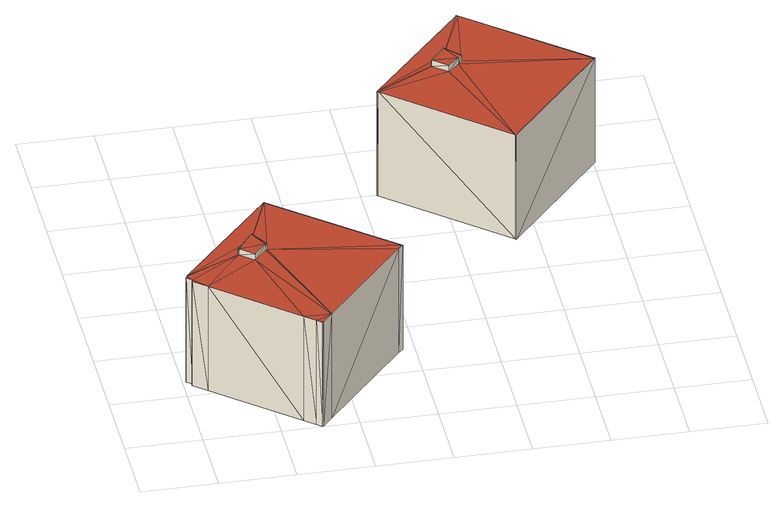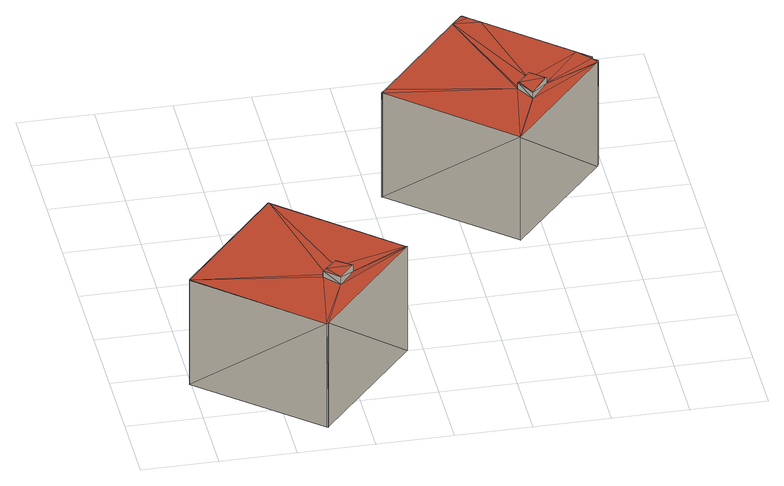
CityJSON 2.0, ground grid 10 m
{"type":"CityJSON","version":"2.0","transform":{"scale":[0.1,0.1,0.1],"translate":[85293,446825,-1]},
"CityObjects":{
"building1":{"type":"Building","attributes":{"dak_type":"multiple horizontal","data_area":781.53,"data_coverage":0.976,"geconstateerd":false,"gid":17144598,"h_dak_50p":15.17,"h_dak_70p":15.2,"h_dak_max":16.34,"h_dak_min":0.206,"h_maaiveld":-0.441,"kas_warenhuis":false,"lod11_replace":false,"ondergronds_type":"above ground","oorspronkelijkbouwjaar":2007,"pw_actueel":"yes","pw_bron":"ahn3","reconstructie_methode":"tudelft3d-geoflow","reconstruction_skipped":false,"rmse_lod12":0.92,"rmse_lod13":0.919,"rmse_lod22":0.907,"rn":1,"status":"Pand in gebruik","t_run":1057.49,"val3dity_codes_lod12":"[]","val3dity_codes_lod13":"[]","val3dity_codes_lod22":"[]"},"children":["building1-1","building1-2"]},
"building1-1":{"type":"BuildingPart","parents":["building1"],"geometry":[{"type":"Solid","lod":"2.2","boundaries":[[[[0,1,2]],[[3,2,1]],[[4,5,3]],[[3,1,4]],[[6,4,1]],[[7,4,6]],[[4,8,5]],[[6,1,9]],[[10,11,12]],[[12,13,10]],[[7,6,14]],[[14,15,7]],[[16,5,17]],[[8,17,5]],[[8,4,17]],[[18,17,4]],[[3,5,19]],[[16,19,5]],[[0,20,21]],[[21,1,0]],[[4,7,15]],[[15,18,4]],[[2,3,22]],[[19,22,3]],[[23,24,25]],[[26,25,24]],[[10,24,23]],[[23,11,10]],[[0,2,20]],[[22,20,2]],[[6,9,14]],[[27,14,9]],[[25,26,28]],[[29,28,26]],[[29,13,28]],[[12,28,13]],[[9,1,27]],[[21,27,1]],[[11,23,25]],[[25,28,12]],[[25,12,11]],[[26,19,18]],[[18,19,16]],[[19,26,24]],[[20,22,10]],[[24,10,22]],[[22,19,24]],[[20,10,13]],[[14,29,18]],[[29,26,18]],[[16,17,18]],[[14,18,15]],[[13,21,20]],[[21,13,14]],[[14,27,21]],[[13,29,14]]]],"semantics":{"surfaces":[{"type":"GroundSurface"},{"type":"WallSurface","on_footprint_edge":false},{"type":"WallSurface","on_footprint_edge":true},{"type":"RoofSurface"}],"values":[[0,0,0,0,0,0,0,0,1,1,2,2,2,2,2,2,2,2,2,2,2,2,2,2,1,1,1,1,2,2,2,2,1,1,1,1,2,2,3,3,3,3,3,3,3,3,3,3,3,3,3,3,3,3,3,3]]}}]},
"building1-2":{"type":"BuildingPart","parents":["building1"],"geometry":[{"type":"Solid","lod":"2.2","boundaries":[[[[30,31,32]],[[32,33,34]],[[30,32,35]],[[36,30,35]],[[37,38,39]],[[35,40,39]],[[41,35,32]],[[35,41,40]],[[41,42,40]],[[40,42,43]],[[44,38,45]],[[45,37,46]],[[38,37,45]],[[40,37,39]],[[32,34,41]],[[41,34,47]],[[47,48,41]],[[36,35,49]],[[50,49,35]],[[44,45,51]],[[51,52,44]],[[40,43,53]],[[53,54,40]],[[43,42,53]],[[55,53,42]],[[56,57,58]],[[58,59,56]],[[45,46,60]],[[60,51,45]],[[57,61,62]],[[62,58,57]],[[38,44,63]],[[52,63,44]],[[33,64,47]],[[47,34,33]],[[42,41,48]],[[48,55,42]],[[65,37,54]],[[40,54,37]],[[62,61,66]],[[67,66,61]],[[67,68,69]],[[69,66,67]],[[69,68,70]],[[70,71,69]],[[30,36,72]],[[49,72,36]],[[31,30,73]],[[72,73,30]],[[32,31,73]],[[73,74,32]],[[35,39,50]],[[75,50,39]],[[39,38,75]],[[63,75,38]],[[46,37,65]],[[65,60,46]],[[33,32,64]],[[74,64,32]],[[56,59,71]],[[71,70,56]],[[65,75,63]],[[51,65,63]],[[52,51,63]],[[61,50,75]],[[72,49,50]],[[56,74,72]],[[64,74,56]],[[74,73,72]],[[56,72,50]],[[51,60,65]],[[65,67,61]],[[68,67,65]],[[61,57,50]],[[54,53,55]],[[68,65,54]],[[68,54,55]],[[56,50,57]],[[70,48,47]],[[48,70,68]],[[47,64,70]],[[68,55,48]],[[70,64,56]],[[75,65,61]],[[58,62,66]],[[59,58,71]],[[66,69,71]],[[66,71,58]]]],"semantics":{"surfaces":[{"type":"GroundSurface"},{"type":"WallSurface","on_footprint_edge":true},{"type":"WallSurface","on_footprint_edge":false},{"type":"RoofSurface"}],"values":[[0,0,0,0,0,0,0,0,0,0,0,0,0,0,0,1,1,1,1,1,1,1,1,1,1,2,2,1,1,2,2,1,1,1,1,1,1,1,1,2,2,2,2,2,2,1,1,1,1,1,1,1,1,1,1,1,1,1,1,2,2,3,3,3,3,3,3,3,3,3,3,3,3,3,3,3,3,3,3,3,3,3,3,3,3,3,3,3]]}}]}
},
"vertices":[
[320,499,6],[450,648,6],[322,498,6],[471,369,6],[601,520,6],[472,368,6],[453,649,6],[602,521,6],[602,519,6],[451,650,6],[398,541,162],[398,541,172],[418,565,172],[418,565,161],[453,649,161],[602,521,162],[472,368,162],[602,519,162],[601,520,162],[471,369,162],[320,499,162],[450,648,161],[322,498,162],[417,526,171],[417,526,162],[432,541,171],[432,541,162],[451,650,161],[437,546,171],[437,546,162],
[11,127,6],[4,133,6],[6,136,6],[6,137,6],[133,283,6],[27,109,6],[10,124,6],[167,17,6],[145,7,6],[131,19,6],[278,146,6],[133,282,6],[283,153,6],[284,152,6],[152,1,6],[153,2,6],[154,2,6],[133,283,161],[133,282,161],[10,124,162],[27,109,162],[153,2,162],[152,1,162],[284,152,162],[278,146,162],[283,153,162],[78,171,162],[79,171,162],[79,171,171],[78,171,171],[154,2,162],[97,156,162],[97,156,171],[145,7,162],[6,137,162],[167,17,162],[114,175,171],[114,175,162],[116,176,162],[116,176,171],[101,201,162],[101,201,171],[11,127,162],[4,133,162],[6,136,162],[131,19,162]
]}
